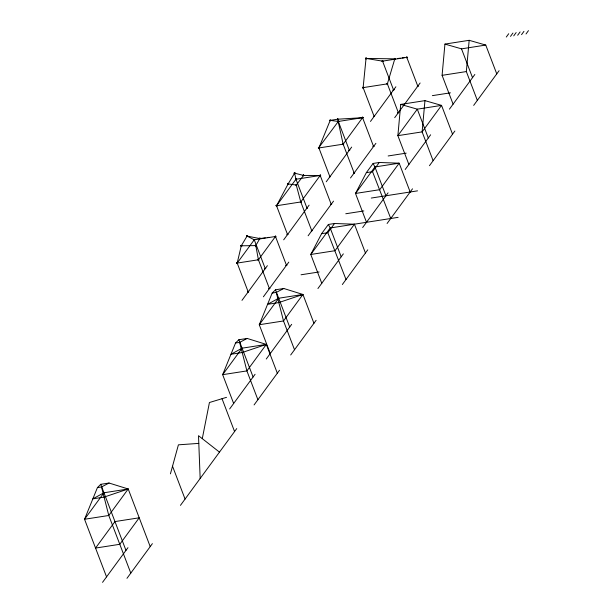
<?xml version="1.0" encoding="UTF-8"?>
<svg xmlns="http://www.w3.org/2000/svg" width="613" height="613" viewBox="0 0 613 613"><rect width="100%" height="100%" fill="white"/><g stroke="black" fill="none" stroke-linecap="round" stroke-linejoin="round"><path stroke-width="0.92" d="M387.163 83.72C386.504 83.207 387.286 85.322 387.814 83.828C385.922 83.169 388.619 84.395 387.109 83.812M241.806 245.943C241.154 244.656 240.35 246.089 241.79 246.028C240.955 246.84 240.38 244.978 241.813 245.897M452.54 134.201L441.544 105.39L424.955 100.632L400.71 104.409L397.875 135.657L408.879 164.468M424.955 100.632L422.119 131.887L433.123 160.698M453.099 104.149L442.096 75.338L444.931 44.09L469.175 40.312L485.757 45.071L496.76 73.882M477.343 100.379L466.34 71.568L469.175 40.312M374.129 116.439L363.126 87.628L366.038 58.434L394.81 58.856L387.37 83.858L398.373 112.669M301.305 201.823L300.883 202.512L301.267 201.892L300.286 201.999L301.297 201.761M338.591 121.941L337.878 121.711L338.843 121.244L338.407 122.179L337.625 121.566L338.637 121.688M202.282 438.647L209.431 402.519L226.526 397.339M170.422 473.864L178.414 444.831L198.804 443.383M259.544 238.419L260.004 238.051L260.088 238.756M150.216 546.612L128.209 488.99L109.06 483.029L100.754 484.316L97.429 487.603L84.548 519.257L106.547 576.879M277.329 373.217L266.326 344.406L247.177 338.445L238.871 339.732L235.545 343.019L222.657 374.673L233.66 403.484M313.94 323.273L302.937 294.462L283.788 288.493L275.482 289.788L272.157 293.068L259.268 324.729L270.272 353.54M329.909 176.759L318.906 147.948L330.208 120.378L337.686 119.213L361.655 117.742M366.061 58.955C367.064 56.626 365.225 60.25 366.068 57.898M338.499 121.956C339.51 119.949 336.437 121.566 338.721 121.834M365.44 253.016L354.437 224.205L334.545 223.507L328.361 224.465L321.61 233.676L310.776 254.472L321.779 283.283M410.174 191.999L399.17 163.188L379.278 162.483L373.095 163.449L366.344 172.651L355.509 193.455L366.505 222.266M331.212 204.29L320.208 175.479L303.573 175.433L294.623 173.165L288.133 183.915L276.54 205.746L287.543 234.557M256.694 244.035L259.376 239.346M395.239 59.147L394.312 58.902L395.247 59.147M265.345 237.829L259.828 238.564L247.047 236.097L241.269 245.821L237.193 263.077L248.188 291.888M366.022 57.898L365.992 58.986M318.714 148.216L318.913 147.419L319.066 148.63L318.27 147.886L319.419 148.162L318.714 148.216L319.266 147.672L318.385 148.116L338.138 121.719M274.923 237.246L258.41 259.774L237.193 263.077L254.257 239.798L275.475 236.495L286.478 265.306M343.249 144.047L362.666 117.558M283.689 239.813L309.105 205.133M326.246 181.762L351.663 147.089M370.467 121.443L395.883 86.77M241.982 300.362L267.398 265.682M100.754 484.316L103.965 492.768L84.548 519.257L108.785 515.487L128.209 488.99L103.965 492.768L92.847 498.852L104.103 497.097L128.209 488.99M263.383 296.807L288.807 262.126M308.117 235.783L333.541 201.11M350.49 177.985L375.907 143.312M394.703 117.665L420.127 82.993M238.871 339.732L242.081 348.184L222.657 374.673L246.901 370.903L266.326 344.406L242.081 348.184L230.963 354.268L242.219 352.513L266.326 344.406M275.482 289.788L278.693 298.232L259.268 324.729L283.512 320.959L302.937 294.462L278.693 298.232L267.575 304.324L278.831 302.569L302.937 294.462M321.61 233.676L327.802 232.71L334.545 223.507M366.344 172.651L372.535 171.686L379.278 162.483M354.437 224.205L335.02 250.702L310.776 254.472L330.192 227.982L398.113 217.347M102.54 582.35L127.956 547.677M229.645 408.955L255.069 374.282M266.264 359.011L291.681 324.338M317.925 288.539L343.341 253.866M362.658 227.523L388.075 192.85M405.208 169.472L430.632 134.799M449.429 109.152L474.845 74.48M506.292 37.033L508.721 33.723M510.514 36.374L512.943 33.064M513.732 35.876L516.154 32.566M517.663 35.263L520.092 31.953M521.533 34.665L523.954 31.347M126.968 578.32L152.384 543.647M180.444 505.373L236.741 428.579M254.081 404.925L279.497 370.252M290.692 354.981L316.109 320.308M342.353 284.516L367.769 249.836M387.087 223.492L412.503 188.819M429.452 165.702L454.877 131.021M473.673 105.382L499.089 70.702M526.031 33.96L528.452 30.65M311.787 230.779L300.784 201.968L296.271 185.042L303.573 175.433M275.13 236.442C275.934 235.116 275.973 237.392 275.597 237.032C276.164 235.859 274.777 236.028 275.26 236.718M258.686 259.414C258.196 261.353 258.862 258.234 257.881 259.935C259.713 260.127 258.288 260.18 258.357 259.391M362.314 117.642L362.452 117.144L362.896 117.367L362.061 117.803L362.605 118.232L363.134 117.435L362.252 117.198L362.559 118.002L363.18 117.566L362.727 117.428L362.643 118.232L362.352 117.857M296.171 179.387C296.493 180.046 296.462 178.145 295.581 179.226C296.991 178.191 295.175 180.551 296.064 179.433M272.157 293.068L276.248 292.432L283.788 288.493M235.545 343.019L239.637 342.376L247.177 338.445M97.429 487.603L101.52 486.96L109.06 483.029M300.669 201.623C299.711 203.133 301.78 201.493 300.692 201.485M342.981 143.894L343.226 144.722L342.751 143.802L343.548 143.726L343.556 144.492L342.797 144.453L343.694 144.055L342.613 144.231L343.686 144.024L343.196 143.848M366.038 58.434L382.55 61.139L406.794 57.361L417.798 86.172M444.931 44.09L461.52 48.848L485.757 45.071M363.126 87.628L387.37 83.858M442.096 75.338L466.34 71.568M432.372 95.643L450.417 92.831M330.208 120.378L338.33 121.458L362.574 117.681L373.578 146.492M318.906 147.948L343.15 144.178L354.153 172.989M388.152 155.963L406.197 153.15M371.271 198.053L417.53 190.85M345.786 213.753L363.831 210.949M301.052 274.777L319.097 271.965M267.191 237.591L269.03 237.346M397.576 58.511L400.343 58.166M402.189 57.936L404.028 57.706M258.732 259.429L257.927 259.851L258.364 259.291M255.92 245.215C254.502 244.863 256.019 246.794 256.349 245.514M288.133 183.915L296.271 185.042M400.71 104.409L417.3 109.168L441.544 105.39L422.119 131.887L397.875 135.657L417.3 109.168L428.295 137.979M255.92 245.269L255.805 246.135L255.79 245.077L255.337 245.851L256.142 245.989L256.219 245.499M320.361 175.126C321.817 176.207 318.492 174.628 320.545 175.533C319.84 173.831 319.902 177.126 320.469 175.119M247.047 236.097L254.257 239.798L265.253 268.609M219.477 452.133L198.505 435.69L200.16 478.477M395.216 58.687L394.412 58.549L395.255 58.633M373.095 163.449L374.926 166.958L385.929 195.769M328.361 224.465L330.192 227.982L341.196 256.793M372.535 171.686L390.749 218.489M327.802 232.71L346.023 279.513M461.52 48.848L472.516 77.659M382.55 61.139L393.554 89.942M338.33 121.458L349.333 150.269M306.967 208.06L295.964 179.249L294.623 173.165M278.693 298.232L289.696 327.043M294.516 349.762L283.512 320.959L276.248 292.432M269.413 288.585L258.41 259.774L255.805 245.598L241.284 245.798C241.284 247.169 241.284 244.25 241.269 245.874M242.081 348.184L253.085 376.987M257.904 399.714L246.901 370.903L239.637 342.376M222.029 398.703L234.564 431.544M172.529 466.225L185.065 499.066M103.965 492.768L125.972 550.382M130.791 573.101L108.785 515.487L101.52 486.96M304.086 175.502C303.404 176.299 303.029 173.648 303.933 175.456M337.686 119.213L343.15 144.178M329.671 120.347C331.326 121.949 329.756 118.6 330.721 120.592C328.66 118.807 331.357 121.903 329.679 120.294M294.332 173.318C295.818 174.421 294.048 171.847 294.776 172.759C294.891 175.249 295.267 171.303 294.332 173.318M303.289 175.586C303.136 176.774 303.696 173.517 303.289 175.54M394.711 58.817C394.864 60.48 395.017 57.254 394.711 58.764M246.732 236.181C247.744 237.583 247.238 234.955 247.162 235.561C247.821 237.614 247.192 235.162 246.732 236.181M259.399 238.472C258.931 238.434 261.077 237.691 259.399 238.472M287.872 183.977C288.194 185.302 289.144 183.264 288.133 183.379C288.516 185.624 287.405 182.452 287.872 183.977M296.01 185.103C297.282 186.528 296.431 183.157 296.01 185.103M294.071 173.127L294.654 173.648L294.071 173.127M295.412 179.218C295.895 180.728 295.972 177.739 295.42 179.165M366.52 58.404L365.486 58.365L366.589 58.473M382.068 61.108C383.868 61.331 381.937 61.101 383.071 60.948C381.554 62.97 382.811 59.913 382.068 61.108M236.924 262.87C238.036 263.291 237.706 263.82 236.718 262.793C238.465 262.28 236.082 263.1 237.024 263.498C236.028 263.123 238.242 262.755 236.932 262.816M253.989 239.591C255.682 239.024 253.981 241.231 253.997 239.545M276.279 205.539C277.482 207.056 276.685 204.405 276.279 205.539M300.523 201.761L300.676 202.413L300.523 201.761M337.418 119.006C337.817 120.83 338.491 118.194 337.671 118.891C337.296 120.761 337.732 118.424 337.464 118.953M362.865 87.421L363.248 88.165L363.218 87.176L362.597 87.521L363.639 87.421L362.827 87.406M406.526 57.155C407.339 59.101 406.863 55.645 407.17 57.392C406.572 58.603 406.565 56.526 406.526 57.155M246.526 235.959C247.338 237.76 246.457 235.162 246.526 235.959M394.328 58.779L394.328 58.779M276.026 205.593C277.965 205.991 276.34 206.826 276.049 205.516M363.678 87.667L362.605 87.82L363.678 87.667M288.394 183.854C289.045 184.919 286.623 182.965 288.432 183.923M253.736 239.944C254.633 241.231 254.089 238.204 253.744 239.959M247.675 292.033L248.709 291.696L247.683 292.01M264.732 268.755L265.774 268.425L264.739 268.732M268.892 288.731L269.935 288.394L268.9 288.708M287.022 234.702L288.056 234.342L287.03 234.679M285.957 265.452L286.991 265.123L285.964 265.429M306.446 208.205L307.481 207.868L306.454 208.182M311.266 230.925L312.308 230.595L311.274 230.902M319.687 175.624L320.415 175.923L319.687 175.624M329.388 176.904L330.43 176.567L329.396 176.881M330.691 204.436L331.725 204.098L330.698 204.413M348.812 150.415L349.854 150.078L348.82 150.384M353.632 173.134L354.674 172.797L353.632 173.134M373.608 116.585L374.643 116.232L373.631 116.539M373.056 146.637L374.099 146.3L373.064 146.614M393.033 90.088L394.075 89.759L393.033 90.088M397.852 112.815L398.894 112.478L397.86 112.792M417.277 86.318L418.319 85.981L417.292 86.272M295.964 179.249L276.54 205.746L300.784 201.968L320.208 175.479L295.964 179.249M114.968 521.571L95.544 548.068L119.788 544.298L139.212 517.801L114.968 521.571M374.926 166.958L355.509 193.455L379.754 189.685L399.17 163.188L374.926 166.958"/></g></svg>
